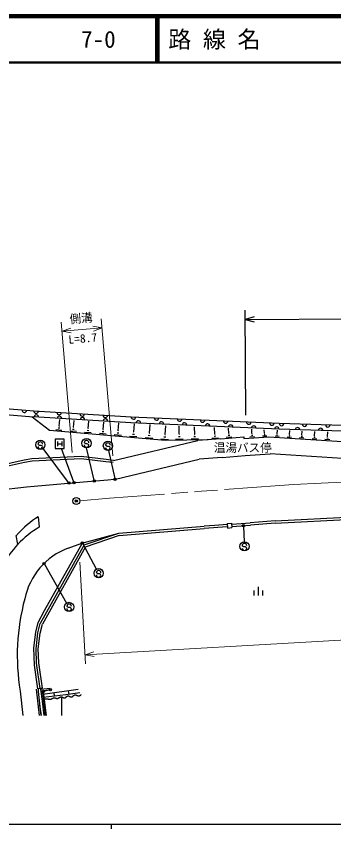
# Model space of a CAD drawing. Units: millimetres, scale not verified. Extents: x 40000 to 680000, y 20000 to 380000.
# Drawn here: x 147475 to 216221, y 204000 to 380000 of the extents above; entities that cross this region are included whole.
import ezdxf
from ezdxf.enums import TextEntityAlignment as Align

# ---------------------------------------------------------------- set-up
doc = ezdxf.new("R2010")
doc.units = ezdxf.units.MM
doc.header["$LTSCALE"] = 1000
doc.header["$PDMODE"] = 32
doc.header["$PDSIZE"] = 500
doc.linetypes.add('CHAIN', pattern=[18.5, 12, -1.5, 3.5, -1.5])
for name, color, linetype, lineweight in [('M-BGD', 7, 'Continuous', 25), ('M-BMK', 2, 'CHAIN', 13), ('M-BMK-SRVR', 3, 'Continuous', 25), ('M-STR-HTXT', 7, 'Continuous', 13), ('M-STR-STRC', 7, 'Continuous', 25), ('M-TTL', 2, 'Continuous', 140), ('M-TTL-BAND', 7, 'Continuous', 25), ('M-TTL-LINE', 7, 'Continuous', 50)]:
    doc.layers.add(name, color=color, linetype=linetype, lineweight=lineweight)
doc.layers.add('M-OTRS', color=6, linetype='Continuous')
doc.layers.add('M-TTL-TXT', color=7, linetype='Continuous')
doc.styles.add('@ＭＳ ゴシック', font='')
doc.styles.add('ＭＳ ゴシック', font='')
doc.styles.get('@ＭＳ ゴシック').set_extended_font_data('@MS Gothic')
doc.styles.get('ＭＳ ゴシック').set_extended_font_data('MS Gothic')

msp = doc.modelspace()

# ---------------------------------------------------------------- linework, layer by layer
at = {"layer": 'M-BGD'}
for p, q in [((128808, 296411), (151278, 294496)), ((128697, 295116), (151185, 293199)), ((151278, 294496), (172350, 293242)), ((150897, 293224), (154666, 290359)), ((172283, 291943), (151185, 293199)), ((156784, 291228), (156906, 292616)), ((159898, 290984), (160028, 292446)), ((163066, 290736), (163203, 292274)), ((172350, 293242), (204432, 291822)), ((156047, 290488), (157378, 290370)), ((156582, 290843), (156915, 290813)), ((156742, 291231), (156825, 291224)), ((159689, 290584), (160035, 290553)), ((159855, 290988), (159942, 290980)), ((163022, 290740), (163111, 290732)), ((166242, 290488), (166336, 290479)), ((166289, 290483), (166432, 292099)), ((169567, 290227), (169717, 291920)), ((204384, 290523), (172283, 291943)), ((172901, 289966), (173058, 291739)), ((176292, 289701), (176456, 291555)), ((179709, 289398), (179873, 291252)), ((182773, 289440), (182744, 291231)), ((186119, 289433), (186092, 291083)), ((190491, 289500), (190387, 290894)), ((193521, 289614), (193436, 290759)), ((198513, 289582), (198451, 290537)), ((201240, 289668), (201191, 290416)), ((223874, 289956), (204384, 290523)), ((204432, 291822), (223910, 291256)), ((154666, 290359), (179773, 288138)), ((159133, 290215), (160517, 290092)), ((162272, 289937), (163709, 289810)), ((162849, 290321), (163208, 290289)), ((165464, 289655), (166955, 289523)), ((166063, 290053), (166436, 290020)), ((168711, 289367), (170258, 289231)), ((169332, 289780), (169719, 289746)), ((169518, 290231), (169615, 290223)), ((172014, 289075), (173617, 288933)), ((172658, 289503), (173059, 289467)), ((172851, 289970), (172951, 289962)), ((175374, 288778), (177034, 288631)), ((176040, 289221), (176455, 289184)), ((176240, 289705), (176344, 289696)), ((179457, 288919), (179872, 288882)), ((179657, 289403), (179760, 289394)), ((182573, 288935), (182991, 288942)), ((182721, 289440), (182826, 289441)), ((185931, 288960), (186323, 288966)), ((186070, 289433), (186168, 289434)), ((189848, 288600), (191260, 288706)), ((190346, 289063), (190699, 289090)), ((190447, 289497), (190535, 289503)), ((191747, 288492), (196733, 288864)), ((192963, 288833), (194189, 288925)), ((193396, 289235), (193702, 289258)), ((193483, 289612), (193560, 289617)), ((196733, 288864), (196756, 288565)), ((196756, 288565), (202145, 288918)), ((198016, 288898), (199096, 288969)), ((198400, 289249), (198670, 289267)), ((198480, 289580), (198547, 289584)), ((200813, 289081), (201740, 289142)), ((201142, 289382), (201374, 289397)), ((201211, 289666), (201269, 289670)), ((202145, 288918), (227451, 287235)), ((203502, 289078), (204377, 289020)), ((203847, 289319), (204066, 289304)), ((203947, 289576), (204002, 289572)), ((203974, 289574), (204024, 290316)), ((206131, 288903), (207054, 288842)), ((206495, 289157), (206726, 289142)), ((206600, 289428), (206658, 289425)), ((206629, 289426), (206683, 290236)), ((208808, 288725), (209780, 288661)), ((209192, 288993), (209435, 288977)), ((209303, 289278), (209363, 289274)), ((209333, 289276), (209391, 290155)), ((211939, 288825), (212194, 288808)), ((212055, 289125), (212118, 289121)), ((212087, 289123), (212150, 290073)), ((214735, 288654), (215003, 288637)), ((214857, 288969), (214924, 288965)), ((214891, 288967), (214959, 289989)), ((168531, 283799), (186773, 288120)), ((178791, 288476), (180450, 288329)), ((179773, 288138), (189055, 288290)), ((181954, 288424), (183626, 288451)), ((185350, 288479), (186919, 288505)), ((191747, 288492), (186773, 288120)), ((211535, 288544), (212557, 288476)), ((214312, 288360), (215384, 288288)), ((197035, 284826), (202420, 285228)), ((227482, 283550), (202420, 285228)), ((149169, 283859), (129786, 279415)), ((149268, 283369), (129805, 278907)), ((150850, 284154), (149169, 283859)), ((150904, 283656), (149268, 283369)), ((161549, 284621), (150850, 284154)), ((161530, 284120), (150904, 283656)), ((166906, 283486), (161530, 284120)), ((166964, 283982), (161549, 284621)), ((168473, 283302), (166906, 283486)), ((168531, 283799), (166964, 283982)), ((168983, 279745), (187070, 284081)), ((170369, 283467), (170369, 283467)), ((192049, 284453), (187070, 284081)), ((192049, 284453), (197035, 284826)), ((130228, 275792), (149665, 278080)), ((149665, 278080), (151359, 278226)), ((151359, 278226), (162020, 279141)), ((162020, 279141), (167318, 279596)), ((167318, 279596), (168687, 279699)), ((152246, 271593), (152456, 269304)), ((203513, 270669), (228195, 272004)), ((203546, 270170), (228220, 271504)), ((169706, 268042), (188141, 269520)), ((190445, 269692), (188141, 269520)), ((193175, 269395), (188180, 269022)), ((193137, 269894), (190445, 269692)), ((193119, 270143), (194116, 270217)), ((193119, 270143), (193193, 269149)), ((194116, 270217), (194190, 269220)), ((194134, 269968), (198123, 270266)), ((194172, 269470), (198161, 269768)), ((203513, 270669), (198123, 270266)), ((203546, 270170), (198161, 269768)), ((161954, 265965), (169706, 268042)), ((162149, 265510), (169706, 268042)), ((162491, 265097), (169865, 267568)), ((169746, 267544), (188180, 269022)), ((193193, 269146), (194190, 269220)), ((147827, 265621), (147489, 267500)), ((153557, 251259), (161736, 265795)), ((158712, 264786), (161668, 265874)), ((162149, 265510), (152663, 248465)), ((162491, 265097), (153132, 248280)), ((198997, 254504), (198997, 255629)), ((199934, 254504), (199934, 256379)), ((200872, 254504), (200872, 255629)), ((152192, 248644), (153557, 251259)), ((151684, 246605), (152192, 248644)), ((152155, 246426), (152663, 248465)), ((152648, 246336), (153132, 248280)), ((151281, 243178), (151684, 246605)), ((151752, 243000), (152155, 246426)), ((152253, 242981), (152648, 246336)), ((151442, 239445), (151281, 243178)), ((151887, 239879), (151752, 243000)), ((152385, 239924), (152253, 242981)), ((152159, 234301), (151442, 239445)), ((152652, 234388), (151887, 239879)), ((153150, 234437), (152385, 239924)), ((151793, 234264), (152409, 228542)), ((160854, 234138), (153249, 233104)), ((148319, 233837), (148889, 228542)), ((155630, 233428), (155703, 232808)), ((157291, 232560), (157259, 228542)), ((158745, 233851), (158829, 233182)), ((152933, 228542), (152575, 230741))]:
    msp.add_line(p, q, dxfattribs=at)
for points in [[(153117, 234248), (153089, 234428), (152713, 234399), (152221, 234310)], [(152221, 234310), (152255, 233711), (152812, 228542)], [(153534, 228542), (153122, 231647), (152814, 234217), (154826, 234423)], [(153837, 228542), (153419, 231685), (153148, 233949), (154858, 234124)], [(154858, 234124), (153311, 233731), (153970, 228542)], [(153319, 232526), (158237, 233107), (161245, 233485)], [(153393, 231902), (153399, 231905), (153408, 231911), (153417, 231917), (153426, 231923), (153434, 231929), (153443, 231936), (153451, 231942), (153459, 231949), (153467, 231956), (153474, 231963), (153482, 231971), (153489, 231979), (153496, 231986), (153503, 231994), (153510, 232002), (153517, 232011), (153523, 232019), (153535, 232027), (153547, 232034), (153559, 232042), (153572, 232049), (153584, 232056), (153597, 232062), (153609, 232069), (153622, 232075), (153635, 232081), (153648, 232087), (153661, 232093), (153674, 232099), (153687, 232104), (153700, 232109), (153714, 232115), (153727, 232119), (153740, 232124), (153754, 232128), (153768, 232133), (153781, 232137), (153795, 232140), (153809, 232144), (153823, 232147), (153836, 232151), (153850, 232154), (153864, 232156), (153878, 232159), (153892, 232161), (153906, 232164), (153921, 232166), (153935, 232167), (153949, 232169), (153963, 232170), (153977, 232171), (153991, 232172), (154006, 232173), (154020, 232174), (154034, 232174), (154048, 232174), (154063, 232174), (154077, 232173), (154091, 232173), (154105, 232172), (154119, 232171), (154134, 232170), (154148, 232169), (154162, 232167), (154176, 232165), (154190, 232163), (154204, 232161), (154218, 232159), (154232, 232156), (154246, 232153), (154260, 232150), (154274, 232147), (154288, 232143), (154302, 232140), (154315, 232136), (154329, 232132), (154343, 232128), (154356, 232123), (154370, 232118), (154383, 232114), (154396, 232109), (154409, 232104), (154422, 232100), (154435, 232096), (154449, 232092), (154462, 232088), (154476, 232084), (154489, 232081), (154502, 232078), (154516, 232075), (154530, 232072), (154543, 232070), (154557, 232067), (154571, 232065), (154584, 232063), (154598, 232061), (154612, 232060), (154626, 232058), (154640, 232057), (154653, 232056), (154667, 232055), (154681, 232055), (154695, 232055), (154709, 232054), (154723, 232055), (154737, 232055), (154750, 232055), (154764, 232056), (154778, 232057), (154792, 232058), (154806, 232059), (154820, 232061), (154833, 232062), (154847, 232064), (154861, 232066), (154874, 232069), (154888, 232071), (154902, 232074), (154915, 232077), (154929, 232080), (154942, 232083), (154956, 232087), (154969, 232090), (154982, 232094), (154996, 232098), (155009, 232103), (155022, 232107), (155035, 232112), (155048, 232116), (155061, 232122), (155074, 232127), (155087, 232132), (155099, 232138), (155112, 232144), (155124, 232150), (155137, 232156), (155149, 232162), (155161, 232169), (155174, 232175), (155186, 232182), (155198, 232189), (155209, 232196), (155221, 232204), (155233, 232212), (155246, 232219), (155258, 232226), (155271, 232234), (155283, 232241), (155296, 232247), (155309, 232254), (155322, 232260), (155335, 232266), (155348, 232272), (155362, 232278), (155375, 232284), (155389, 232289), (155402, 232294), (155416, 232299), (155429, 232304), (155443, 232308), (155457, 232312), (155471, 232316), (155485, 232320), (155499, 232324), (155513, 232327), (155527, 232330), (155541, 232333), (155555, 232336), (155570, 232338), (155584, 232341), (155598, 232343), (155613, 232345), (155627, 232346), (155641, 232348), (155656, 232349), (155670, 232350), (155685, 232350), (155699, 232351), (155714, 232351), (155728, 232351), (155743, 232351), (155757, 232351), (155772, 232350), (155786, 232349), (155800, 232348), (155815, 232347), (155829, 232345), (155844, 232343), (155858, 232341), (155872, 232339), (155886, 232337), (155901, 232334), (155915, 232331), (155929, 232328), (155943, 232325), (155957, 232321), (155971, 232318), (155985, 232314), (155999, 232309), (156013, 232305), (156026, 232300), (156040, 232296), (156054, 232291), (156067, 232285), (156080, 232280), (156094, 232274), (156104, 232270), (156114, 232266), (156124, 232262), (156134, 232258), (156145, 232255), (156155, 232252), (156166, 232248), (156176, 232245), (156187, 232243), (156197, 232240), (156208, 232238), (156219, 232236), (156230, 232234), (156240, 232232), (156251, 232230), (156262, 232229), (156273, 232228), (156284, 232227), (156295, 232226), (156305, 232225), (156316, 232225), (156327, 232225), (156338, 232225), (156349, 232225), (156360, 232225), (156371, 232226), (156382, 232227), (156393, 232228), (156404, 232229), (156414, 232230), (156425, 232232), (156436, 232234), (156447, 232236), (156457, 232238), (156468, 232240), (156479, 232243), (156489, 232245), (156500, 232248), (156510, 232251), (156521, 232255), (156531, 232258), (156541, 232262), (156552, 232266), (156562, 232270), (156572, 232274), (156582, 232279), (156592, 232283), (156601, 232288), (156611, 232293), (156621, 232298), (156630, 232303), (156640, 232309), (156649, 232315), (156658, 232320), (156667, 232326), (156676, 232333), (156685, 232339), (156694, 232345), (156703, 232352), (156711, 232359), (156720, 232366), (156728, 232373), (156736, 232380), (156747, 232390), (156759, 232400), (156770, 232409), (156782, 232418), (156794, 232427), (156806, 232436), (156819, 232445), (156831, 232453), (156844, 232461), (156857, 232468), (156870, 232476), (156883, 232483), (156896, 232490), (156910, 232496), (156924, 232502), (156937, 232508), (156951, 232514), (156965, 232520), (156979, 232525), (156993, 232529), (157008, 232534), (157022, 232538), (157037, 232542), (157051, 232546), (157066, 232549), (157080, 232552), (157095, 232554), (157110, 232557), (157125, 232559), (157140, 232561), (157155, 232562), (157169, 232563), (157184, 232564), (157199, 232564), (157214, 232564), (157229, 232564), (157244, 232564), (157259, 232563), (157274, 232562), (157289, 232560), (157304, 232559), (157319, 232557), (157334, 232554), (157348, 232552), (157363, 232549), (157378, 232545), (157392, 232542), (157407, 232538), (157421, 232534), (157435, 232529), (157449, 232524), (157464, 232519), (157477, 232514), (157491, 232508), (157505, 232502), (157519, 232496), (157532, 232489), (157545, 232483), (157559, 232475), (157572, 232468), (157585, 232460), (157597, 232452), (157610, 232444), (157620, 232438), (157630, 232431), (157641, 232425), (157652, 232419), (157663, 232413), (157674, 232408), (157685, 232403), (157696, 232398), (157707, 232393), (157719, 232389), (157730, 232385), (157742, 232381), (157754, 232378), (157766, 232374), (157778, 232372), (157790, 232369), (157802, 232367), (157814, 232365), (157826, 232363), (157838, 232361), (157850, 232360), (157863, 232359), (157875, 232359), (157887, 232359), (157899, 232359), (157912, 232359), (157924, 232360), (157936, 232360), (157948, 232362), (157960, 232363), (157973, 232365), (157985, 232367), (157997, 232369), (158009, 232372), (158021, 232375), (158032, 232378), (158044, 232382), (158056, 232386), (158067, 232390), (158079, 232394), (158090, 232399), (158101, 232404), (158112, 232409), (158123, 232414), (158134, 232420), (158145, 232426), (158155, 232432), (158166, 232439), (158176, 232446), (158186, 232453), (158196, 232460), (158206, 232467), (158215, 232475), (158225, 232483), (158234, 232491), (158243, 232500), (158252, 232508), (158260, 232517), (158268, 232526), (158277, 232535), (158284, 232545), (158292, 232554), (158299, 232564), (158308, 232575), (158316, 232585), (158325, 232596), (158334, 232606), (158343, 232616), (158352, 232625), (158365, 232638), (158372, 232644), (158382, 232653), (158393, 232661), (158403, 232670), (158414, 232678), (158425, 232685), (158436, 232693), (158448, 232700), (158459, 232707), (158471, 232714), (158483, 232720), (158495, 232726), (158507, 232732), (158519, 232737), (158532, 232742), (158545, 232747), (158557, 232752), (158570, 232756), (158583, 232760), (158596, 232763), (158609, 232766), (158623, 232769), (158636, 232771), (158649, 232774), (158662, 232775), (158676, 232777), (158689, 232778), (158703, 232779), (158716, 232779), (158730, 232779), (158743, 232779), (158757, 232778), (158770, 232777), (158784, 232776), (158797, 232774), (158810, 232773), (158824, 232770), (158837, 232768), (158850, 232765), (158863, 232761), (158876, 232758), (158889, 232754), (158902, 232749), (158915, 232745), (158927, 232740), (158940, 232735), (158952, 232729), (158964, 232723), (158976, 232717), (158988, 232710), (158999, 232704), (159011, 232696), (159022, 232689), (159033, 232681), (159044, 232674), (159055, 232665), (159065, 232657), (159076, 232650), (159086, 232643), (159097, 232636), (159108, 232629), (159119, 232622), (159130, 232616), (159141, 232610), (159153, 232605), (159164, 232599), (159176, 232594), (159188, 232590), (159200, 232585), (159212, 232581), (159224, 232577), (159237, 232574), (159249, 232570), (159262, 232568), (159274, 232565), (159287, 232563), (159299, 232561), (159312, 232559), (159325, 232558), (159338, 232557), (159351, 232556), (159363, 232556), (159376, 232556), (159389, 232556), (159402, 232557), (159414, 232558), (159427, 232559), (159440, 232560), (159453, 232562), (159465, 232564), (159478, 232567), (159490, 232570), (159503, 232573), (159515, 232576), (159527, 232580), (159539, 232584), (159551, 232589), (159563, 232593), (159575, 232598), (159587, 232604), (159598, 232609), (159610, 232615), (159621, 232621), (159632, 232628), (159643, 232634), (159654, 232641), (159664, 232648), (159675, 232656), (159685, 232664), (159695, 232672), (159705, 232680), (159714, 232688), (159724, 232697), (159733, 232706), (159742, 232715), (159751, 232725), (159759, 232734), (159767, 232744), (159775, 232754), (159784, 232765), (159793, 232776), (159802, 232787), (159812, 232797), (159821, 232808), (159831, 232818), (159844, 232830), (159852, 232837), (159863, 232846), (159874, 232855), (159885, 232864), (159896, 232873), (159907, 232881), (159919, 232889), (159931, 232897), (159943, 232904), (159955, 232911), (159967, 232918), (159980, 232925), (159992, 232931), (160005, 232938), (160018, 232943), (160031, 232949), (160044, 232954), (160057, 232959), (160071, 232964), (160084, 232968), (160098, 232972), (160111, 232975), (160125, 232979), (160139, 232982), (160153, 232985), (160167, 232987), (160181, 232989), (160195, 232991), (160209, 232992), (160223, 232993), (160237, 232994), (160251, 232995), (160265, 232995), (160280, 232995), (160294, 232994), (160308, 232993), (160322, 232992), (160336, 232991), (160350, 232989), (160364, 232987), (160378, 232984), (160392, 232982), (160406, 232979), (160419, 232975), (160433, 232972), (160446, 232968), (160460, 232963), (160473, 232959), (160487, 232954), (160500, 232949), (160513, 232943), (160526, 232937), (160538, 232931), (160551, 232925), (160563, 232918), (160576, 232911), (160590, 232903), (160605, 232895), (160620, 232887), (160635, 232880), (160650, 232873), (160665, 232867), (160681, 232860), (160696, 232854), (160712, 232849), (160728, 232844), (160744, 232839), (160760, 232834), (160776, 232830), (160792, 232826), (160808, 232822), (160825, 232819), (160841, 232816), (160858, 232814), (160874, 232812), (160891, 232810), (160907, 232808), (160924, 232807), (160941, 232807), (160957, 232806), (160974, 232806), (160991, 232807), (161007, 232807), (161024, 232808), (161041, 232810), (161057, 232812), (161074, 232814), (161090, 232816), (161107, 232819), (161123, 232822), (161139, 232826), (161156, 232830), (161172, 232834), (161188, 232839), (161204, 232844), (161219, 232849), (161235, 232855), (161251, 232860), (161266, 232867), (161281, 232873), (161297, 232880), (161312, 232888), (161326, 232895), (161341, 232903), (161356, 232911), (161370, 232920), (161384, 232929), (161398, 232938), (161412, 232947), (161425, 232957), (161439, 232967), (161452, 232977), (161465, 232988), (161477, 232999), (161490, 233010), (161502, 233021), (161514, 233033), (161526, 233045), (161537, 233057)]]:
    msp.add_lwpolyline(points, dxfattribs=at)
for centre in [(154858, 234124), (153311, 233731)]:
    msp.add_circle(centre, 250, dxfattribs=at)
for centre, radius, start, end in [((149234, 294670), 500, 175.12813, 355.12813), ((151778, 294466), 500, 176.59404, 356.59404), ((156769, 294169), 500, 176.59404, 356.59404), ((151819, 293161), 500, 356.59404, 176.59404), ((156810, 292864), 500, 356.59404, 176.59404), ((161760, 293872), 500, 176.59404, 356.59404), ((161801, 292567), 500, 356.59404, 176.59404), ((166751, 293575), 500, 176.59404, 356.59404), ((166793, 292270), 500, 356.59404, 176.59404), ((172850, 293220), 500, 177.46662, 357.46662), ((173914, 291871), 500, 357.46662, 177.46662), ((177845, 292999), 500, 177.46662, 357.46662), ((182840, 292778), 500, 177.46662, 357.46662), ((187835, 292557), 500, 177.46662, 357.46662), ((192830, 292336), 500, 177.46662, 357.46662), ((178909, 291650), 500, 357.46662, 177.46662), ((183904, 291429), 500, 357.46662, 177.46662), ((188900, 291208), 500, 357.46662, 177.46662), ((193895, 290987), 500, 357.46662, 177.46662), ((197825, 292114), 500, 177.46662, 357.46662), ((198890, 290766), 500, 357.46662, 177.46662), ((202820, 291893), 500, 177.46662, 357.46662), ((203885, 290545), 500, 357.46662, 177.46662), ((204932, 291808), 500, 178.3344, 358.3344), ((208380, 290407), 500, 358.3344, 178.3344), ((209930, 291662), 500, 178.3344, 358.3344), ((213378, 290261), 500, 358.3344, 178.3344), ((214928, 291517), 500, 178.3344, 358.3344), ((164385, 252648), 22500, 122.6518, 137.90291), ((162456, 251984), 20000, 120.00144, 154.08306), ((153255, 262704), 7500, 137.90291, 140.57538), ((164011, 250736), 15016, 110.66356, 168.26999), ((195157, 241513), 47463, 165.01121, 189.30715)]:
    msp.add_arc(centre, radius, start, end, dxfattribs=at)
at = {"layer": 'M-BMK'}
for p, q in [((204538, 278360), (187585, 277100)), ((207537, 278583), (204538, 278360)), ((207537, 278583), (227528, 279530)), ((167639, 275609), (187585, 277100)), ((167639, 275609), (161217, 275058))]:
    msp.add_line(p, q, dxfattribs=at)
at = {"layer": 'M-BMK-SRVR'}
msp.add_circle((160470, 274994), 750, dxfattribs=at)
msp.add_point((160470, 274994), dxfattribs=at)
msp.add_point((160470, 274994), dxfattribs=at)
at = {"layer": 'M-OTRS'}
msp.add_point((160470, 274994), dxfattribs=at)
at = {"layer": 'M-STR-HTXT'}
for p, q in [((159584, 285536), (157215, 313751)), ((168374, 284789), (165881, 314478)), ((157383, 311758), (166048, 312485)), ((159264, 312435), (157383, 311758)), ((157383, 311758), (159351, 311404)), ((166048, 312485), (164080, 312839)), ((164166, 311808), (166048, 312485)), ((161227, 261724), (162483, 239708)), ((162369, 241704), (305982, 249898)), ((164268, 242331), (162369, 241704)), ((162369, 241704), (164327, 241298))]:
    msp.add_line(p, q, dxfattribs=at)
at = {"layer": 'M-STR-STRC'}
for p, q in [((197180, 293595), (197065, 316338)), ((199004, 314865), (197075, 314338)), ((197075, 314338), (262969, 314671)), ((197075, 314338), (199010, 313830)), ((152287, 287192), (152188, 287310)), ((152532, 287053), (152287, 287192)), ((152833, 287050), (152532, 287053)), ((153078, 286939), (152833, 287050)), ((153184, 286802), (153078, 286939)), ((155876, 288356), (155876, 286356)), ((157876, 288356), (155876, 288356)), ((156376, 287856), (156376, 286856)), ((156376, 287356), (157376, 287356)), ((157376, 287856), (157376, 286856)), ((157876, 286356), (157876, 288356)), ((162300, 287516), (162200, 287634)), ((162545, 287377), (162300, 287516)), ((162845, 287375), (162545, 287377)), ((163090, 287263), (162845, 287375)), ((163196, 287127), (163090, 287263)), ((166927, 286967), (166828, 287085)), ((167172, 286828), (166927, 286967)), ((158783, 278991), (153284, 286379)), ((155876, 286356), (157876, 286356)), ((159916, 279106), (157244, 286356)), ((164319, 279488), (162718, 286506)), ((167473, 286826), (167172, 286828)), ((167431, 285962), (168804, 279856)), ((167718, 286714), (167473, 286826)), ((167824, 286578), (167718, 286714)), ((196672, 269506), (196842, 266170)), ((164877, 260240), (161880, 265794)), ((196482, 265181), (196383, 265299)), ((196727, 265042), (196482, 265181)), ((197028, 265040), (196727, 265042)), ((197273, 264928), (197028, 265040)), ((197379, 264791), (197273, 264928)), ((153570, 261325), (158367, 252879)), ((164924, 259356), (164824, 259474)), ((165168, 259217), (164924, 259356)), ((165469, 259214), (165168, 259217)), ((165714, 259102), (165469, 259214)), ((165820, 258966), (165714, 259102)), ((158522, 252058), (158423, 252177)), ((158767, 251919), (158522, 252058)), ((159068, 251917), (158767, 251919)), ((159313, 251805), (159068, 251917)), ((159419, 251669), (159313, 251805))]:
    msp.add_line(p, q, dxfattribs=at)
for centre, radius in [((152687, 287181), 1000), ((162699, 287505), 1000), ((167327, 286956), 1000), ((168837, 279710), 150), ((158872, 278871), 150), ((158872, 278871), 120), ((158872, 278871), 90), ((158872, 278871), 60), ((158872, 278871), 30), ((159968, 278965), 150), ((159968, 278965), 120), ((159968, 278965), 90), ((159968, 278965), 60), ((159968, 278965), 30), ((164352, 279342), 150), ((164352, 279342), 120), ((164352, 279342), 90), ((164352, 279342), 60), ((164352, 279342), 30), ((168837, 279710), 120), ((168837, 279710), 90), ((168837, 279710), 60), ((168837, 279710), 30), ((196665, 269656), 150), ((196665, 269656), 120), ((196665, 269656), 90), ((196665, 269656), 60), ((196665, 269656), 30), ((161809, 265926), 150), ((161809, 265926), 120), ((161809, 265926), 90), ((161809, 265926), 60), ((161809, 265926), 30), ((196882, 265170), 1000), ((153495, 261455), 150), ((153495, 261455), 120), ((153495, 261455), 90), ((153495, 261455), 60), ((153495, 261455), 30), ((165323, 259345), 1000), ((158922, 252048), 1000)]:
    msp.add_circle(centre, radius, dxfattribs=at)
for centre, start, end in [((152688, 287306), 359.55488, 179.55488), ((162696, 287131), 179.55488, 359.55488), ((162700, 287630), 359.55488, 179.55488), ((167328, 287081), 359.55488, 179.55488), ((152684, 286806), 179.55488, 359.55488), ((167324, 286581), 179.55488, 359.55488), ((196883, 265295), 359.55488, 179.55488), ((196879, 264795), 179.55488, 359.55488), ((165320, 258970), 179.55488, 359.55488), ((165324, 259470), 359.55488, 179.55488), ((158923, 252173), 359.55488, 179.55488), ((158919, 251673), 179.55488, 359.55488)]:
    msp.add_arc(centre, 500, start, end, dxfattribs=at)
for p in [(168837, 279710), (158872, 278871), (159968, 278965), (164352, 279342), (196665, 269656), (161809, 265926), (153495, 261455)]:
    msp.add_point(p, dxfattribs=at)
at = {"layer": 'M-TTL'}
msp.add_line((680000, 380000), (40000, 380000), dxfattribs=at)
at = {"layer": 'M-TTL-BAND'}
for p, q in [((40000, 205000), (579000, 205000)), ((168000, 205000), (168000, 204000))]:
    msp.add_line(p, q, dxfattribs=at)
at = {"layer": 'M-TTL-LINE'}
for p, q in [((177750, 380000), (177750, 370000)), ((178250, 380000), (178250, 370000)), ((40000, 370000), (680000, 370000))]:
    msp.add_line(p, q, dxfattribs=at)

# ---------------------------------------------------------------- texts
at = {"layer": 'M-BGD', "style": 'ＭＳ ゴシック'}
msp.add_text('温湯バス停', height=1833, rotation=359.851, dxfattribs=at).set_placement((190278, 286547), align=Align.MIDDLE_LEFT)
at = {"layer": 'M-STR-HTXT', "style": 'ＭＳ ゴシック'}
msp.add_text('側溝', height=1833, rotation=4.8, dxfattribs=at).set_placement((161632, 313118), align=Align.BOTTOM_CENTER)
at = {"layer": 'M-STR-HTXT', "style": '@ＭＳ ゴシック'}
msp.add_text('L=8.7', height=1833, rotation=4.8, dxfattribs=at).set_placement((161799, 311125), align=Align.TOP_CENTER)
at = {"layer": 'M-TTL-TXT', "style": 'ＭＳ ゴシック'}
for s, p in [('7-0', (161521, 375000)), ('路 線 名', (180380, 375000))]:
    msp.add_text(s, height=3666, dxfattribs=at).set_placement(p, align=Align.MIDDLE_LEFT)

doc.saveas('drawing.dxf')
